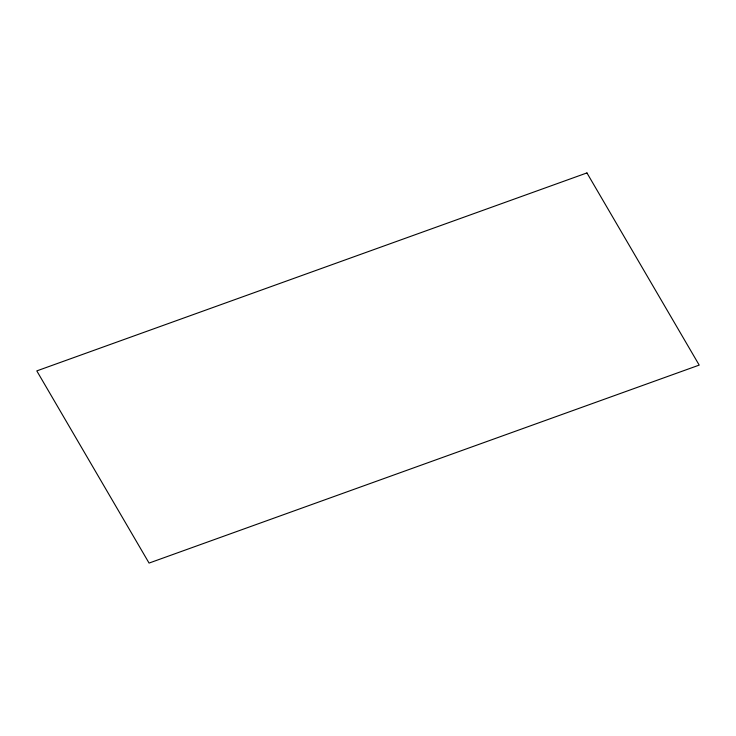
<?xml version="1.0" encoding="UTF-8"?>
<svg xmlns="http://www.w3.org/2000/svg" width="736" height="736" viewBox="0 0 736 736"><rect width="100%" height="100%" fill="white"/><g stroke="black" fill="none" stroke-linecap="round" stroke-linejoin="round"><path stroke-width="1.1" d="M586.932 172.923L36.8 370.898L149.068 563.077L699.2 365.102L586.932 172.923"/></g></svg>
